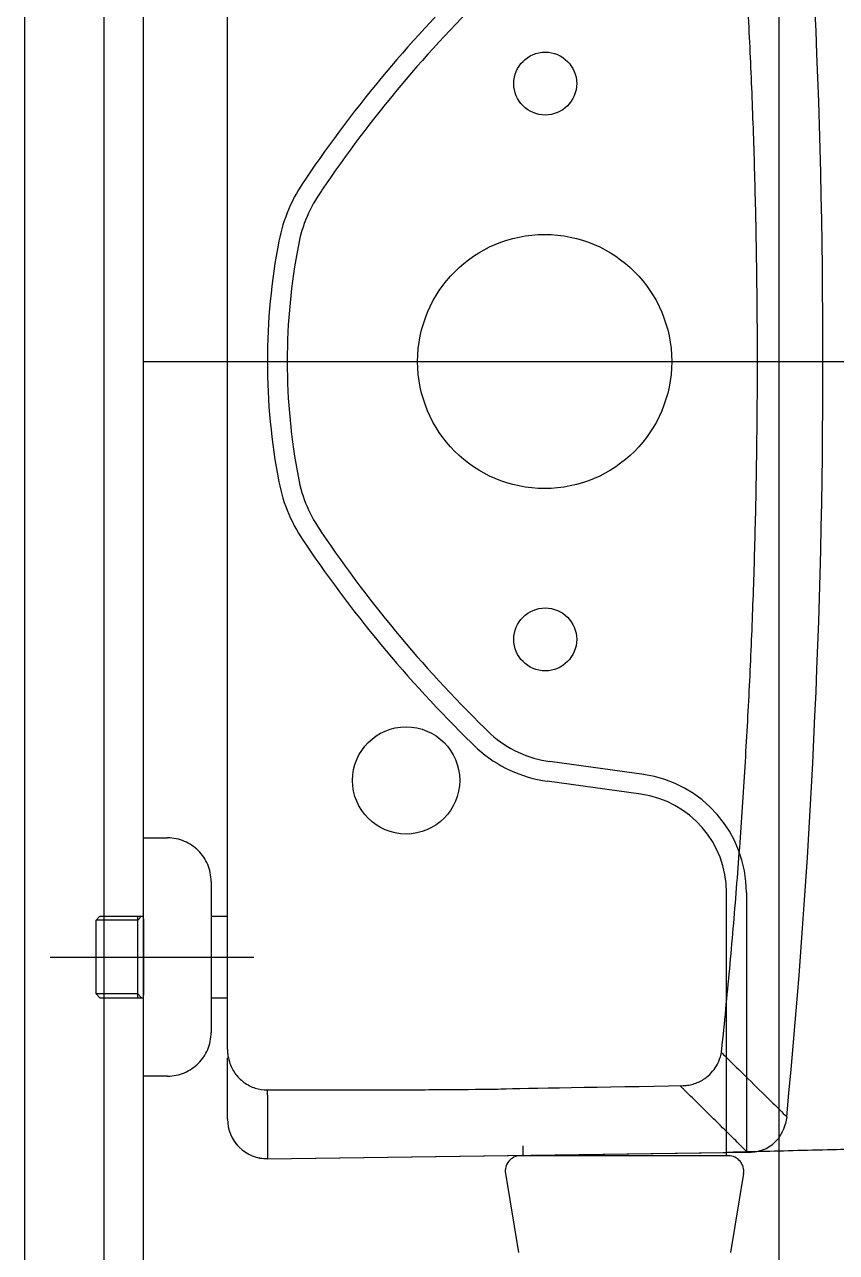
# Model space of a CAD drawing. Header units: millimetres. Extents: x -33000 to 294000, y 0 to 42408.
# Drawn here: x 16255 to 16459.5, y 3632.3 to 3941.6 of the extents above; entities that cross this region are included whole.
import ezdxf

# ---------------------------------------------------------------- set-up
doc = ezdxf.new("R2010")
doc.units = ezdxf.units.MM
doc.header["$LTSCALE"] = 50
doc.linetypes.add('DASHDOT', pattern=[22, 20, -1, 0, -1])
doc.layers.add('arch', color=8, linetype='Continuous')

msp = doc.modelspace()

# ---------------------------------------------------------------- linework, layer by layer
at = {"layer": 'arch', "ltscale": 2}
msp.add_line((16255, 4899.21), (16255, 3489.21), dxfattribs=at)
at = {"layer": 'arch'}
for p, q in [((16275, 4879.21), (16275, 3509.21)), ((16285, 3519.21), (16285, 4869.21)), ((16445, 4869.21), (16445, 3519.21))]:
    msp.add_line(p, q, dxfattribs=at)
at = {"layer": 'arch', "linetype": 'Continuous'}
for p, q in [((16306.12, 3721.26), (16306.12, 3992.16)), ((16410.97, 3752.65), (16387.36, 3755.93)), ((16410.28, 3747.7), (16386.67, 3750.98)), ((16431.83, 3657.49), (16431.83, 3722.94)), ((16436.83, 3722.94), (16436.83, 3657.6)), ((16306.12, 3665.9), (16306.12, 3681.31)), ((16316.12, 3673.09), (16316.12, 3673.21)), ((16316.24, 3671.89), (16316.23, 3673.07)), ((16316.24, 3671.89), (16316.24, 3655.91)), ((16380.5, 3659.18), (16380.5, 3656.62)), ((16431.74, 3659.18), (16431.74, 3656.62)), ((16316.24, 3655.91), (16437.05, 3657.58)), ((16316.24, 3655.9), (16437.59, 3657.57)), ((16316.24, 3655.9), (16316.24, 3655.91)), ((16432.33, 3656.62), (16379.91, 3656.62)), ((16376.12, 3652.14), (16379.43, 3632.29)), ((16436.12, 3652.14), (16432.81, 3632.29))]:
    msp.add_line(p, q, dxfattribs=at)
at = {"layer": 'arch', "linetype": 'DASHDOT'}
for p, q in [((16285, 3856.71), (16595, 3856.71)), ((16285, 3676.71), (16285, 3736.71)), ((16285, 3736.71), (16291, 3736.71)), ((16302, 3725.71), (16302, 3687.71)), ((16273, 3715.96), (16274, 3716.96)), ((16273, 3697.46), (16273, 3715.96)), ((16283.5, 3715.96), (16273, 3715.96)), ((16274, 3716.96), (16285, 3716.96)), ((16283.5, 3696.46), (16283.5, 3716.96)), ((16283.5, 3715.96), (16284.5, 3716.96)), ((16285, 3716.34), (16285, 3697.08)), ((16302, 3716.96), (16306.12, 3716.96)), ((16261.46, 3706.71), (16312.79, 3706.71)), ((16283.5, 3697.46), (16273, 3697.46)), ((16274, 3696.46), (16273, 3697.46)), ((16274, 3696.46), (16285, 3696.46)), ((16284.5, 3696.46), (16283.5, 3697.46)), ((16302, 3696.46), (16306.12, 3696.46)), ((16291, 3676.71), (16285, 3676.71))]:
    msp.add_line(p, q, dxfattribs=at)
at = {"layer": 'arch', "linetype": 'Continuous'}
for centre, radius in [((16386.17, 3926.71), 7.92), ((16386.02, 3856.71), 32), ((16386.17, 3786.71), 7.92), ((16351.12, 3751.19), 13.5)]:
    msp.add_circle(centre, radius, dxfattribs=at)
for centre, radius, start, end in [((16592.51, 3722.66), 321.78, 133.9696, 145.9904), ((16592.52, 3722.66), 316.8, 134.0009, 146.0146), ((16358.34, 3879.42), 40, 144.5106, 169.0887), ((16358.34, 3879.42), 35, 144.5106, 169.0887), ((16476.17, 3856.71), 160, 169.0887, 180), ((16476.17, 3856.71), 155, 169.0887, 180), ((16476.17, 3856.71), 160, 180, 190.9113), ((16476.17, 3856.71), 155, 180, 190.9113), ((16358.34, 3833.99), 40, 190.9113, 215.4894), ((16358.34, 3833.99), 35, 190.9113, 215.4894), ((16592.52, 3990.76), 316.8, 213.9854, 225.9991), ((16592.51, 3990.76), 321.78, 214.0096, 226.0304), ((16391.21, 3783.67), 28, 227.9394, 262.0853), ((16391.21, 3783.67), 33, 227.9394, 262.0853), ((16406.83, 3722.94), 30, 0, 82.0853), ((16406.83, 3722.94), 25, 0, 82.0853), ((16316.12, 3665.9), 10, 180, 270.6908), ((16379.91, 3652.78), 3.84, 90, 189.4623), ((16432.33, 3652.78), 3.84, 350.5377, 90), ((16437.39, 3668.84), 11.27, 271.0408, 289.2663)]:
    msp.add_arc(centre, radius, start, end, dxfattribs=at)
at = {"layer": 'arch', "linetype": 'DASHDOT'}
for centre, start, end in [((16291, 3725.71), 0, 90), ((16291, 3687.71), 270, 0)]:
    msp.add_arc(centre, 11, start, end, dxfattribs=at)
at = {"layer": 'arch', "linetype": 'Continuous'}
msp.add_ellipse((16316.12, 3665.9), major_axis=(10, 0), ratio=0.998643, start_param=3.141593, end_param=4.724429, dxfattribs=at)
for points, knots in [([(16447, 3666.48), (16453.08, 3729.69), (16459.17, 3856.71), (16453.08, 3983.73), (16447, 4046.95)], [0, 0, 0, 0, 0.500001, 1, 1, 1, 1]), ([(16430.65, 3683.38), (16431.33, 3690.16), (16432.68, 3703.71), (16434.41, 3724.06), (16435.9, 3744.44), (16437.14, 3764.83), (16438.14, 3785.23), (16438.88, 3805.65), (16439.38, 3826.07), (16439.63, 3846.5), (16439.63, 3866.93), (16439.38, 3887.36), (16438.88, 3907.78), (16438.14, 3928.19), (16437.14, 3948.6), (16435.9, 3968.99), (16434.41, 3989.37), (16432.68, 4009.72), (16431.32, 4023.27), (16430.65, 4030.05)], [0, 0, 0, 0, 0.058823, 0.117646, 0.176469, 0.235293, 0.294116, 0.35294, 0.411764, 0.470587, 0.529411, 0.588235, 0.647059, 0.705883, 0.764706, 0.82353, 0.882353, 0.941177, 1, 1, 1, 1]), ([(16306.12, 3683.43), (16306.12, 3684.1), (16306.12, 3684.92), (16306.12, 3686.85), (16306.12, 3687.97), (16306.12, 3690.44), (16306.12, 3691.79), (16306.12, 3694.74), (16306.12, 3696.34), (16306.12, 3699.71), (16306.12, 3701.48), (16306.12, 3705.16), (16306.12, 3707.09), (16306.12, 3713.02), (16306.12, 3717.08), (16306.12, 3721.26)], [0, 0, 0, 0, 0.125, 0.125, 0.25, 0.25, 0.375, 0.375, 0.5, 0.5, 0.625, 0.625, 0.75, 0.75, 1, 1, 1, 1]), ([(16306.12, 3683.43), (16306.14, 3683.06), (16306.17, 3682.01), (16306.51, 3680.43), (16307.16, 3678.8), (16308.26, 3676.95), (16310.16, 3675.02), (16313.02, 3673.49), (16315.11, 3673.3), (16316.12, 3673.21)], [0, 0, 0, 0, 0.069221, 0.200288, 0.304437, 0.400676, 0.606613, 0.809447, 1, 1, 1, 1]), ([(16420.94, 3674.33), (16421.41, 3674.36), (16422.38, 3674.42), (16423.79, 3674.78), (16425.14, 3675.33), (16426.59, 3676.19), (16428.05, 3677.47), (16429.36, 3679.22), (16430.15, 3681.01), (16430.52, 3682.41), (16430.61, 3683.13), (16430.65, 3683.38)], [0, 0, 0, 0, 0.09887, 0.199245, 0.300044, 0.400156, 0.546609, 0.699343, 0.849231, 0.94837, 1, 1, 1, 1]), ([(16430.54, 3682.65), (16430.56, 3682.64), (16430.57, 3682.62), (16430.59, 3682.6), (16430.69, 3682.51), (16430.78, 3682.41), (16430.88, 3682.32), (16431.18, 3682.03), (16431.48, 3681.73), (16433.16, 3680.08), (16434.55, 3678.72), (16437.78, 3675.54), (16439.62, 3673.73), (16442.16, 3671.24), (16442.85, 3670.56), (16444.69, 3668.75), (16445.85, 3667.61), (16447, 3666.48)], [-0.021073, -0.021073, -0.021073, -0.021073, -0.017974, -0.017974, -0.017974, 0, 0, 0, 0.055397, 0.055397, 0.313605, 0.313605, 0.656802, 0.656802, 0.785061, 0.785061, 1, 1, 1, 1]), ([(16316.12, 3673.21), (16321.12, 3673.21), (16326.13, 3673.21), (16336.4, 3673.22), (16341.69, 3673.23), (16349.63, 3673.26), (16352.26, 3673.27), (16357.54, 3673.3), (16360.18, 3673.32), (16368.1, 3673.37), (16373.38, 3673.42), (16381.06, 3673.66), (16401.01, 3673.95), (16420.94, 3674.33)], [0, 0, 0, 0, 0.123134, 0.123134, 0.252416, 0.252416, 0.317057, 0.317057, 0.381699, 0.381699, 0.510981, 0.510981, 1, 1, 1, 1]), ([(16437.05, 3657.58), (16435.94, 3658.68), (16434.83, 3659.77), (16432.19, 3662.38), (16430.66, 3663.89), (16427.59, 3666.92), (16426.06, 3668.43), (16423.38, 3671.09), (16422.22, 3672.23), (16421.07, 3673.37), (16421, 3673.44), (16420.92, 3673.51), (16420.85, 3673.59), (16420.6, 3673.83), (16420.36, 3674.07), (16420.11, 3674.31)], [0, 0, 0, 0, 0.208184, 0.208184, 0.495737, 0.495737, 0.78329, 0.78329, 1, 1, 1, 1.013764, 1.013764, 1.013764, 1.059737, 1.059737, 1.059737, 1.059737]), ([(16441.1, 3658.2), (16442.02, 3658.53), (16443.2, 3659.21), (16444.59, 3660.57), (16445, 3661.07), (16445.61, 3662.02), (16445.82, 3662.45), (16445.96, 3662.81)], [0, 0, 0, 0, 0.5, 0.5, 0.75, 0.75, 1, 1, 1, 1]), ([(16595, 3661.62), (16587.4, 3661.37), (16572.29, 3660.9), (16554.74, 3660.35), (16541.76, 3659.96), (16532.54, 3659.69), (16521.23, 3659.36), (16507.72, 3658.98), (16474.44, 3658.55), (16456.52, 3658.09), (16443.83, 3657.79), (16438.46, 3657.64)], [0.8892032, 0.8892032, 0.8892032, 0.8892032, 0.9071961, 0.9250173, 0.9307656, 0.9379462, 0.9468697, 0.9575366, 0.9699472, 0.9841017, 1, 1, 1, 1])]:
    msp.add_open_spline(points, degree=3, knots=knots, dxfattribs=at)
for points in [[(16447, 3666.48), (16446.89, 3665.35), (16446.6, 3664.27), (16445.96, 3662.81)], [(16438.46, 3657.64), (16436.25, 3657.59), (16434.04, 3657.54), (16431.83, 3657.49)]]:
    msp.add_open_spline(points, degree=3, dxfattribs=at)

doc.saveas('drawing.dxf')
